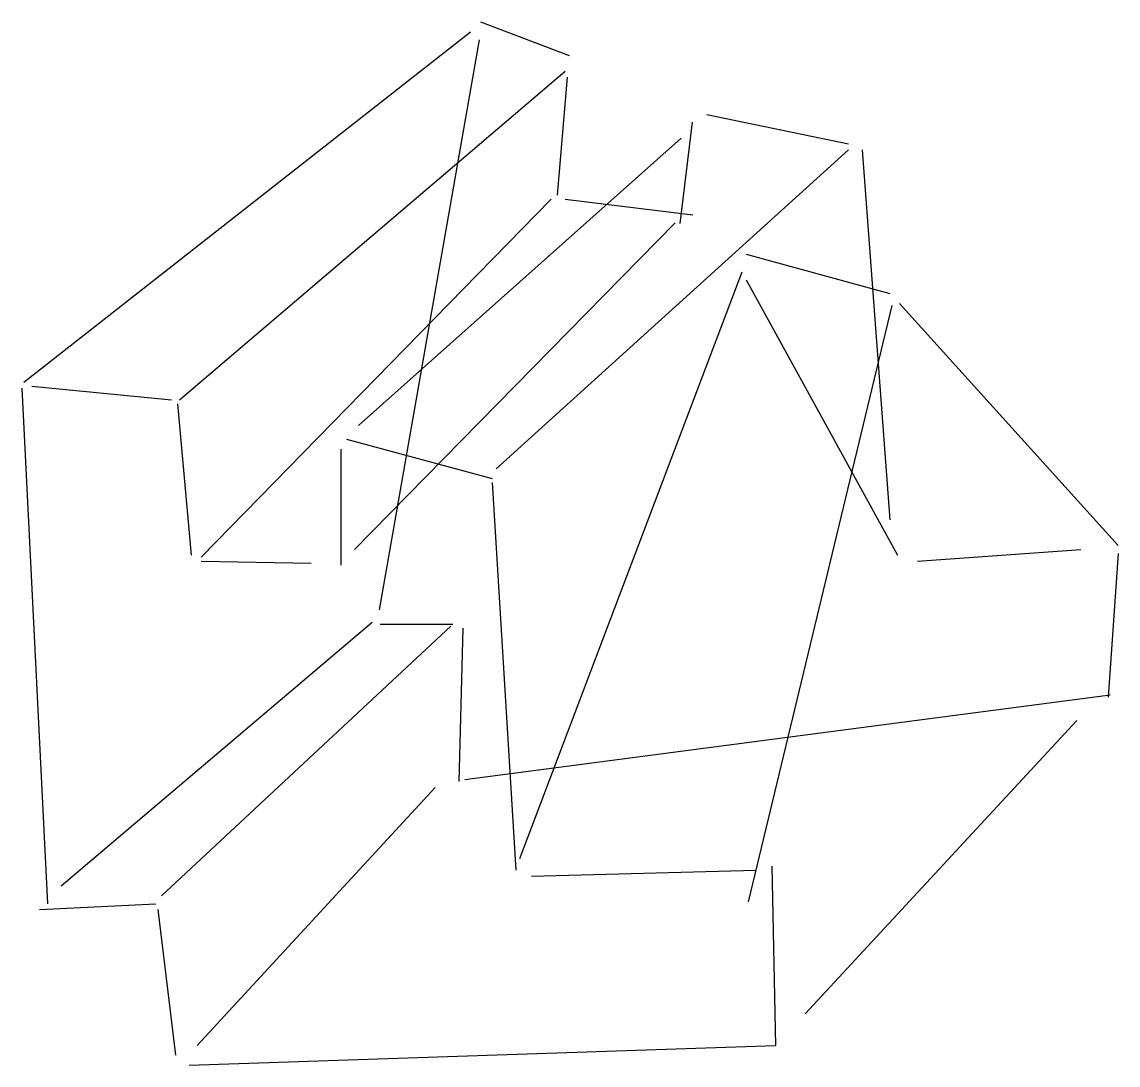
# Model space of a CAD drawing. Header units: metres. Extents: x -83 to 79, y -294 to -139.
import ezdxf

# ---------------------------------------------------------------- set-up
doc = ezdxf.new("R2010")
doc.units = ezdxf.units.M

msp = doc.modelspace()

# ---------------------------------------------------------------- linework, layer by layer
at = {"color": 0, "linetype": 'CONTINUOUS'}
for p, q in [((-15.44858, -139.328707), (-2.331861, -144.283912)), ((-83.072555, -192.670032), (-16.905994, -140.78612)), ((-30.422843, -226.387938), (-15.590398, -141.996443)), ((-60.045426, -195.293375), (-2.914826, -146.615773)), ((-2.623344, -147.490221), (-4.080757, -164.97918)), ((15.921634, -154.181396), (14.094755, -169.161808)), ((18.071924, -153.028391), (39.058675, -157.400631)), ((-33.520505, -199.08265), (14.28265, -156.526183)), ((39.058675, -158.275079), (-13.116719, -205.495268)), ((41.099054, -158.275079), (45.179811, -213.073817)), ((-56.839117, -218.611987), (-4.955205, -165.562145)), ((-2.914826, -165.562145), (16.031546, -167.894006)), ((-34.10347, -217.446057), (13.408202, -169.059937)), ((23.901577, -173.723659), (45.179811, -179.553312)), ((-9.618927, -263.208833), (23.318612, -176.347003)), ((23.901577, -177.512934), (46.345741, -218.320505)), ((45.471293, -181.302208), (24.19306, -269.621451)), ((46.637224, -181.010726), (78.991798, -216.863091)), ((-83.364038, -193.544479), (-79.574763, -269.912934)), ((-81.906625, -193.252997), (-61.211356, -195.293375)), ((-60.336909, -195.876341), (-58.29653, -218.320505)), ((-35.269401, -201.123028), (-13.699685, -206.952681)), ((-36.143849, -202.580442), (-36.143849, -219.777918)), ((-13.699685, -207.535647), (-10.201893, -264.957729)), ((49.260568, -219.194953), (73.453628, -217.446057)), ((78.991798, -218.029022), (77.534385, -239.307256)), ((-56.839117, -219.194953), (-40.516088, -219.486435)), ((-77.534385, -267.28959), (-31.480126, -228.230915)), ((-62.66877, -268.747003), (-19.82082, -228.81388)), ((-30.314196, -228.522397), (-19.529338, -228.522397)), ((-18.071924, -229.105363), (-18.65489, -251.841009)), ((77.825868, -239.015773), (-17.780442, -251.549527)), ((32.646057, -286.235962), (72.870662, -242.805047)), ((-22.152681, -252.715457), (-57.422082, -290.899685)), ((27.690852, -264.374763), (28.273817, -290.899685)), ((-7.870032, -265.832177), (25.358991, -264.957729)), ((-80.740694, -270.787382), (-63.543218, -269.912934)), ((-63.251735, -270.787382), (-60.628391, -292.357098)), ((-58.588013, -293.814511), (28.273817, -290.899685))]:
    msp.add_line(p, q, dxfattribs=at)

doc.saveas('drawing.dxf')
